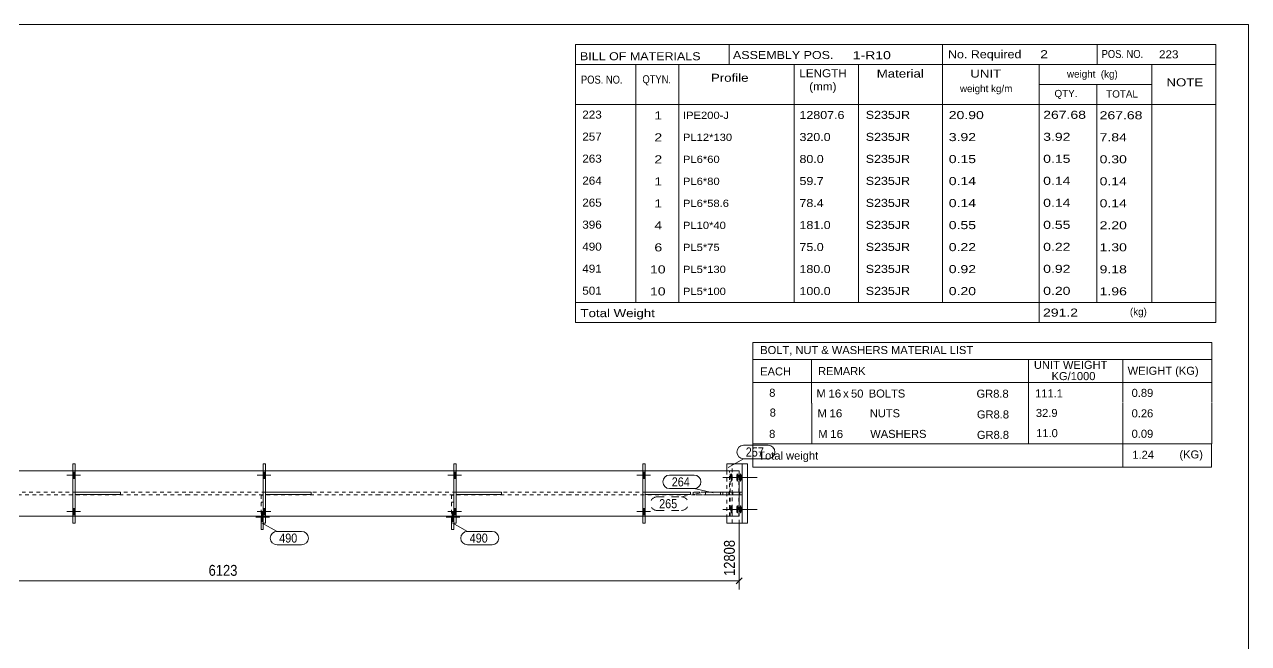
# Model space of a CAD drawing. Header units: millimetres. Extents: x 2 to 825, y 1 to 579.
# Drawn here: x 488.6 to 825, y 408.8 to 579 of the extents above; entities that cross this region are included whole.
import ezdxf

# ---------------------------------------------------------------- set-up
doc = ezdxf.new("R2010")
doc.units = ezdxf.units.MM
for name, pattern in [('XKITLINE00', [0]), ('XKITLINE01', [4, 1, -1, 1, -1]), ('XKITLINE02', [4, 2, -2])]:
    doc.linetypes.add(name, pattern=pattern)
for name, color, linetype, lineweight in [('Bolt', 3, 'Continuous', 0), ('Dimensions', 7, 'Continuous', 0), ('DrawingSheet', 5, 'Continuous', 0), ('OtherObjectType', 7, 'Continuous', 0), ('Part', 2, 'Continuous', 0), ('PartMark', 7, 'Continuous', 0)]:
    doc.layers.add(name, color=color, linetype=linetype, lineweight=lineweight)
doc.styles.add('ARIAL', font='ARIAL.TTF')
doc.styles.add('ARIAL_NARROW', font='ARIALN.TTF')

# ---------------------------------------------------------------- blocks, each defined once
blk = doc.blocks.new('*A66')
at = {"layer": 'Bolt'}
for points in [[(501.87, 455.94), (502.5, 455.94), (502.5, 454.19), (501.87, 454.19)], [(501.87, 455.94), (502.5, 455.94), (502.5, 454.19), (501.87, 454.19)], [(501.87, 445.94), (502.5, 445.94), (502.5, 444.19), (501.87, 444.19)], [(501.87, 445.94), (502.5, 445.94), (502.5, 444.19), (501.87, 444.19)]]:
    blk.add_hatch(color=3, dxfattribs=at).paths.add_polyline_path(points, flags=17)
at = {"layer": 'Bolt', "color": 3, "linetype": 'XKITLINE00', "lineweight": 0}
for p, q in [((503.95, 455.07), (500.2, 455.07)), ((503.95, 455.07), (500.2, 455.07)), ((502.5, 455.94), (501.87, 455.94)), ((502.5, 455.94), (501.87, 455.94)), ((502.5, 454.19), (501.87, 454.19)), ((502.5, 454.19), (501.87, 454.19)), ((503.95, 445.07), (500.2, 445.07)), ((503.95, 445.07), (500.2, 445.07)), ((502.5, 445.94), (501.87, 445.94)), ((502.5, 445.94), (501.87, 445.94)), ((502.5, 444.19), (501.87, 444.19)), ((502.5, 444.19), (501.87, 444.19))]:
    blk.add_line(p, q, dxfattribs=at)
blk = doc.blocks.new('*A67')
at = {"layer": 'Bolt'}
blk.add_hatch(color=3, dxfattribs=at).paths.add_polyline_path([(553.6, 444.79), (554.22, 444.79), (554.22, 442.34), (553.6, 442.34)], flags=17)
at = {"layer": 'Bolt', "color": 3, "linetype": 'XKITLINE00', "lineweight": 0}
for p, q in [((554.22, 444.79), (553.6, 444.79)), ((555.91, 443.57), (552.16, 443.57)), ((554.22, 442.34), (553.6, 442.34))]:
    blk.add_line(p, q, dxfattribs=at)
blk = doc.blocks.new('*A68')
at = {"layer": 'Bolt'}
for points in [[(554.22, 455.94), (554.85, 455.94), (554.85, 454.19), (554.22, 454.19)], [(554.22, 455.94), (554.85, 455.94), (554.85, 454.19), (554.22, 454.19)], [(554.22, 445.94), (554.85, 445.94), (554.85, 444.19), (554.22, 444.19)], [(554.22, 445.94), (554.85, 445.94), (554.85, 444.19), (554.22, 444.19)]]:
    blk.add_hatch(color=3, dxfattribs=at).paths.add_polyline_path(points, flags=17)
at = {"layer": 'Bolt', "color": 3, "linetype": 'XKITLINE00', "lineweight": 0}
for p, q in [((556.3, 455.07), (552.55, 455.07)), ((556.3, 455.07), (552.55, 455.07)), ((554.85, 455.94), (554.22, 455.94)), ((554.85, 455.94), (554.22, 455.94)), ((554.85, 454.19), (554.22, 454.19)), ((554.85, 454.19), (554.22, 454.19)), ((556.3, 445.07), (552.55, 445.07)), ((556.3, 445.07), (552.55, 445.07)), ((554.85, 445.94), (554.22, 445.94)), ((554.85, 445.94), (554.22, 445.94)), ((554.85, 444.19), (554.22, 444.19)), ((554.85, 444.19), (554.22, 444.19))]:
    blk.add_line(p, q, dxfattribs=at)
blk = doc.blocks.new('*A69')
at = {"layer": 'Bolt'}
blk.add_hatch(color=3, dxfattribs=at).paths.add_polyline_path([(605.95, 444.79), (606.57, 444.79), (606.57, 442.34), (605.95, 442.34)], flags=17)
at = {"layer": 'Bolt', "color": 3, "linetype": 'XKITLINE00', "lineweight": 0}
for p, q in [((606.57, 444.79), (605.95, 444.79)), ((608.26, 443.57), (604.51, 443.57)), ((606.57, 442.34), (605.95, 442.34))]:
    blk.add_line(p, q, dxfattribs=at)
blk = doc.blocks.new('*A70')
at = {"layer": 'Bolt'}
for points in [[(606.57, 455.94), (607.2, 455.94), (607.2, 454.19), (606.57, 454.19)], [(606.57, 455.94), (607.2, 455.94), (607.2, 454.19), (606.57, 454.19)], [(606.57, 445.94), (607.2, 445.94), (607.2, 444.19), (606.57, 444.19)], [(606.57, 445.94), (607.2, 445.94), (607.2, 444.19), (606.57, 444.19)]]:
    blk.add_hatch(color=3, dxfattribs=at).paths.add_polyline_path(points, flags=17)
at = {"layer": 'Bolt', "color": 3, "linetype": 'XKITLINE00', "lineweight": 0}
for p, q in [((608.65, 455.07), (604.9, 455.07)), ((608.65, 455.07), (604.9, 455.07)), ((607.2, 455.94), (606.57, 455.94)), ((607.2, 455.94), (606.57, 455.94)), ((607.2, 454.19), (606.57, 454.19)), ((607.2, 454.19), (606.57, 454.19)), ((608.65, 445.07), (604.9, 445.07)), ((608.65, 445.07), (604.9, 445.07)), ((607.2, 445.94), (606.57, 445.94)), ((607.2, 445.94), (606.57, 445.94)), ((607.2, 444.19), (606.57, 444.19)), ((607.2, 444.19), (606.57, 444.19))]:
    blk.add_line(p, q, dxfattribs=at)
blk = doc.blocks.new('*A71')
at = {"layer": 'Bolt'}
for points in [[(658.52, 455.94), (659.15, 455.94), (659.15, 454.19), (658.52, 454.19)], [(658.52, 455.94), (659.15, 455.94), (659.15, 454.19), (658.52, 454.19)], [(658.52, 445.94), (659.15, 445.94), (659.15, 444.19), (658.52, 444.19)], [(658.52, 445.94), (659.15, 445.94), (659.15, 444.19), (658.52, 444.19)]]:
    blk.add_hatch(color=3, dxfattribs=at).paths.add_polyline_path(points, flags=17)
at = {"layer": 'Bolt', "color": 3, "linetype": 'XKITLINE00', "lineweight": 0}
for p, q in [((660.6, 455.07), (656.85, 455.07)), ((660.6, 455.07), (656.85, 455.07)), ((659.15, 455.94), (658.52, 455.94)), ((659.15, 455.94), (658.52, 455.94)), ((659.15, 454.19), (658.52, 454.19)), ((659.15, 454.19), (658.52, 454.19)), ((660.6, 445.07), (656.85, 445.07)), ((660.6, 445.07), (656.85, 445.07)), ((659.15, 445.94), (658.52, 445.94)), ((659.15, 445.94), (658.52, 445.94)), ((659.15, 444.19), (658.52, 444.19)), ((659.15, 444.19), (658.52, 444.19))]:
    blk.add_line(p, q, dxfattribs=at)
blk = doc.blocks.new('*A72')
at = {"layer": 'Bolt'}
for points in [[(683.24, 454.39), (683.24, 454.33), (683.23, 454.28), (683.23, 454.22), (683.23, 454.17), (683.22, 454.11), (683.22, 454.06), (683.21, 454.01), (683.21, 453.96), (683.2, 453.91), (683.19, 453.86), (683.18, 453.82), (683.17, 453.77), (683.17, 453.73), (683.15, 453.68), (683.14, 453.64), (683.13, 453.61), (683.12, 453.57), (683.11, 453.54), (683.1, 453.5), (683.08, 453.48), (683.07, 453.45), (683.06, 453.42), (683.04, 453.4), (683.03, 453.38), (683.01, 453.36), (683, 453.35), (682.98, 453.34), (682.97, 453.33), (682.95, 453.32), (682.93, 453.32), (682.92, 453.32), (682.9, 453.32), (682.89, 453.32), (682.87, 453.33), (682.86, 453.34), (682.84, 453.35), (682.83, 453.36), (682.81, 453.38), (682.8, 453.4), (682.78, 453.42), (682.77, 453.45), (682.76, 453.48), (682.74, 453.5), (682.73, 453.54), (682.72, 453.57), (682.71, 453.61), (682.69, 453.64), (682.68, 453.68), (682.67, 453.73), (682.66, 453.77), (682.65, 453.82), (682.65, 453.86), (682.64, 453.91), (682.63, 453.96), (682.63, 454.01), (682.62, 454.06), (682.61, 454.11), (682.61, 454.17), (682.61, 454.22), (682.6, 454.28), (682.6, 454.33), (682.6, 454.39), (682.6, 454.44), (682.6, 454.5), (682.6, 454.55), (682.6, 454.61), (682.61, 454.66), (682.61, 454.71), (682.61, 454.77), (682.62, 454.82), (682.63, 454.87), (682.63, 454.92), (682.64, 454.97), (682.65, 455.02), (682.65, 455.07), (682.66, 455.11), (682.67, 455.15), (682.68, 455.2), (682.69, 455.24), (682.71, 455.27), (682.72, 455.31), (682.73, 455.34), (682.74, 455.38), (682.76, 455.41), (682.77, 455.43), (682.78, 455.46), (682.8, 455.48), (682.81, 455.5), (682.83, 455.52), (682.84, 455.53), (682.86, 455.54), (682.87, 455.55), (682.89, 455.56), (682.9, 455.56), (682.92, 455.57), (682.93, 455.56), (682.95, 455.56), (682.97, 455.55), (682.98, 455.54), (683, 455.53), (683.01, 455.52), (683.03, 455.5), (683.04, 455.48), (683.06, 455.46), (683.07, 455.43), (683.08, 455.41), (683.1, 455.38), (683.11, 455.34), (683.12, 455.31), (683.13, 455.27), (683.14, 455.24), (683.15, 455.2), (683.17, 455.15), (683.17, 455.11), (683.18, 455.07), (683.19, 455.02), (683.2, 454.97), (683.21, 454.92), (683.21, 454.87), (683.22, 454.82), (683.22, 454.77), (683.23, 454.71), (683.23, 454.66), (683.23, 454.61), (683.24, 454.55), (683.24, 454.5), (683.24, 454.44)], [(684.8, 454.39), (684.8, 454.33), (684.8, 454.28), (684.79, 454.22), (684.79, 454.17), (684.79, 454.11), (684.78, 454.06), (684.78, 454.01), (684.77, 453.96), (684.76, 453.91), (684.76, 453.86), (684.75, 453.82), (684.74, 453.77), (684.73, 453.73), (684.72, 453.68), (684.71, 453.64), (684.7, 453.61), (684.69, 453.57), (684.68, 453.54), (684.66, 453.5), (684.65, 453.48), (684.64, 453.45), (684.62, 453.42), (684.61, 453.4), (684.6, 453.38), (684.58, 453.36), (684.57, 453.35), (684.55, 453.34), (684.54, 453.33), (684.52, 453.32), (684.51, 453.32), (684.49, 453.32), (684.48, 453.32), (684.46, 453.32), (684.45, 453.33), (684.43, 453.34), (684.42, 453.35), (684.4, 453.36), (684.39, 453.38), (684.37, 453.4), (684.36, 453.42), (684.35, 453.45), (684.33, 453.48), (684.32, 453.5), (684.31, 453.54), (684.3, 453.57), (684.29, 453.61), (684.27, 453.64), (684.26, 453.68), (684.25, 453.73), (684.24, 453.77), (684.24, 453.82), (684.23, 453.86), (684.22, 453.91), (684.21, 453.96), (684.21, 454.01), (684.2, 454.06), (684.2, 454.11), (684.19, 454.17), (684.19, 454.22), (684.19, 454.28), (684.19, 454.33), (684.18, 454.39), (684.18, 454.44), (684.18, 454.5), (684.19, 454.55), (684.19, 454.61), (684.19, 454.66), (684.19, 454.71), (684.2, 454.77), (684.2, 454.82), (684.21, 454.87), (684.21, 454.92), (684.22, 454.97), (684.23, 455.02), (684.24, 455.07), (684.24, 455.11), (684.25, 455.15), (684.26, 455.2), (684.27, 455.24), (684.29, 455.27), (684.3, 455.31), (684.31, 455.34), (684.32, 455.38), (684.33, 455.41), (684.35, 455.43), (684.36, 455.46), (684.37, 455.48), (684.39, 455.5), (684.4, 455.52), (684.42, 455.53), (684.43, 455.54), (684.45, 455.55), (684.46, 455.56), (684.48, 455.56), (684.49, 455.57), (684.51, 455.56), (684.52, 455.56), (684.54, 455.55), (684.55, 455.54), (684.57, 455.53), (684.58, 455.52), (684.6, 455.5), (684.61, 455.48), (684.62, 455.46), (684.64, 455.43), (684.65, 455.41), (684.66, 455.38), (684.68, 455.34), (684.69, 455.31), (684.7, 455.27), (684.71, 455.24), (684.72, 455.2), (684.73, 455.15), (684.74, 455.11), (684.75, 455.07), (684.76, 455.02), (684.76, 454.97), (684.77, 454.92), (684.78, 454.87), (684.78, 454.82), (684.79, 454.77), (684.79, 454.71), (684.79, 454.66), (684.8, 454.61), (684.8, 454.55), (684.8, 454.5), (684.8, 454.44)], [(685.71, 454.39), (685.71, 454.33), (685.71, 454.28), (685.71, 454.22), (685.7, 454.17), (685.7, 454.11), (685.7, 454.06), (685.69, 454.01), (685.68, 453.96), (685.68, 453.91), (685.67, 453.86), (685.66, 453.82), (685.65, 453.77), (685.64, 453.73), (685.63, 453.68), (685.62, 453.64), (685.61, 453.61), (685.6, 453.57), (685.59, 453.54), (685.58, 453.5), (685.57, 453.48), (685.55, 453.45), (685.54, 453.42), (685.53, 453.4), (685.51, 453.38), (685.5, 453.36), (685.48, 453.35), (685.47, 453.34), (685.45, 453.33), (685.44, 453.32), (685.43, 453.32), (685.41, 453.32), (685.4, 453.32), (685.38, 453.32), (685.37, 453.33), (685.35, 453.34), (685.34, 453.35), (685.32, 453.36), (685.31, 453.38), (685.29, 453.4), (685.28, 453.42), (685.27, 453.45), (685.25, 453.48), (685.24, 453.5), (685.23, 453.54), (685.22, 453.57), (685.21, 453.61), (685.2, 453.64), (685.19, 453.68), (685.18, 453.73), (685.17, 453.77), (685.16, 453.82), (685.15, 453.86), (685.14, 453.91), (685.14, 453.96), (685.13, 454.01), (685.13, 454.06), (685.12, 454.11), (685.12, 454.17), (685.11, 454.22), (685.11, 454.28), (685.11, 454.33), (685.11, 454.39), (685.11, 454.44), (685.11, 454.5), (685.11, 454.55), (685.11, 454.61), (685.11, 454.66), (685.12, 454.71), (685.12, 454.77), (685.13, 454.82), (685.13, 454.87), (685.14, 454.92), (685.14, 454.97), (685.15, 455.02), (685.16, 455.07), (685.17, 455.11), (685.18, 455.15), (685.19, 455.2), (685.2, 455.24), (685.21, 455.27), (685.22, 455.31), (685.23, 455.34), (685.24, 455.38), (685.25, 455.41), (685.27, 455.43), (685.28, 455.46), (685.29, 455.48), (685.31, 455.5), (685.32, 455.52), (685.34, 455.53), (685.35, 455.54), (685.37, 455.55), (685.38, 455.56), (685.4, 455.56), (685.41, 455.57), (685.43, 455.56), (685.44, 455.56), (685.45, 455.55), (685.47, 455.54), (685.48, 455.53), (685.5, 455.52), (685.51, 455.5), (685.53, 455.48), (685.54, 455.46), (685.55, 455.43), (685.57, 455.41), (685.58, 455.38), (685.59, 455.34), (685.6, 455.31), (685.61, 455.27), (685.62, 455.24), (685.63, 455.2), (685.64, 455.15), (685.65, 455.11), (685.66, 455.07), (685.67, 455.02), (685.68, 454.97), (685.68, 454.92), (685.69, 454.87), (685.7, 454.82), (685.7, 454.77), (685.7, 454.71), (685.71, 454.66), (685.71, 454.61), (685.71, 454.55), (685.71, 454.5), (685.71, 454.44)], [(683.24, 445.64), (683.24, 445.58), (683.23, 445.53), (683.23, 445.47), (683.23, 445.42), (683.22, 445.36), (683.22, 445.31), (683.21, 445.26), (683.21, 445.21), (683.2, 445.16), (683.19, 445.11), (683.18, 445.07), (683.17, 445.02), (683.17, 444.98), (683.15, 444.93), (683.14, 444.89), (683.13, 444.86), (683.12, 444.82), (683.11, 444.79), (683.1, 444.75), (683.08, 444.73), (683.07, 444.7), (683.06, 444.67), (683.04, 444.65), (683.03, 444.63), (683.01, 444.61), (683, 444.6), (682.98, 444.59), (682.97, 444.58), (682.95, 444.57), (682.93, 444.57), (682.92, 444.57), (682.9, 444.57), (682.89, 444.57), (682.87, 444.58), (682.86, 444.59), (682.84, 444.6), (682.83, 444.61), (682.81, 444.63), (682.8, 444.65), (682.78, 444.67), (682.77, 444.7), (682.76, 444.73), (682.74, 444.75), (682.73, 444.79), (682.72, 444.82), (682.71, 444.86), (682.69, 444.89), (682.68, 444.93), (682.67, 444.98), (682.66, 445.02), (682.65, 445.07), (682.65, 445.11), (682.64, 445.16), (682.63, 445.21), (682.63, 445.26), (682.62, 445.31), (682.61, 445.36), (682.61, 445.42), (682.61, 445.47), (682.6, 445.53), (682.6, 445.58), (682.6, 445.64), (682.6, 445.69), (682.6, 445.75), (682.6, 445.8), (682.6, 445.86), (682.61, 445.91), (682.61, 445.96), (682.61, 446.02), (682.62, 446.07), (682.63, 446.12), (682.63, 446.17), (682.64, 446.22), (682.65, 446.27), (682.65, 446.32), (682.66, 446.36), (682.67, 446.4), (682.68, 446.45), (682.69, 446.49), (682.71, 446.52), (682.72, 446.56), (682.73, 446.59), (682.74, 446.63), (682.76, 446.66), (682.77, 446.68), (682.78, 446.71), (682.8, 446.73), (682.81, 446.75), (682.83, 446.77), (682.84, 446.78), (682.86, 446.79), (682.87, 446.8), (682.89, 446.81), (682.9, 446.81), (682.92, 446.82), (682.93, 446.81), (682.95, 446.81), (682.97, 446.8), (682.98, 446.79), (683, 446.78), (683.01, 446.77), (683.03, 446.75), (683.04, 446.73), (683.06, 446.71), (683.07, 446.68), (683.08, 446.66), (683.1, 446.63), (683.11, 446.59), (683.12, 446.56), (683.13, 446.52), (683.14, 446.49), (683.15, 446.45), (683.17, 446.4), (683.17, 446.36), (683.18, 446.32), (683.19, 446.27), (683.2, 446.22), (683.21, 446.17), (683.21, 446.12), (683.22, 446.07), (683.22, 446.02), (683.23, 445.96), (683.23, 445.91), (683.23, 445.86), (683.24, 445.8), (683.24, 445.75), (683.24, 445.69)], [(684.8, 445.64), (684.8, 445.58), (684.8, 445.53), (684.79, 445.47), (684.79, 445.42), (684.79, 445.36), (684.78, 445.31), (684.78, 445.26), (684.77, 445.21), (684.76, 445.16), (684.76, 445.11), (684.75, 445.07), (684.74, 445.02), (684.73, 444.98), (684.72, 444.93), (684.71, 444.89), (684.7, 444.86), (684.69, 444.82), (684.68, 444.79), (684.66, 444.75), (684.65, 444.73), (684.64, 444.7), (684.62, 444.67), (684.61, 444.65), (684.6, 444.63), (684.58, 444.61), (684.57, 444.6), (684.55, 444.59), (684.54, 444.58), (684.52, 444.57), (684.51, 444.57), (684.49, 444.57), (684.48, 444.57), (684.46, 444.57), (684.45, 444.58), (684.43, 444.59), (684.42, 444.6), (684.4, 444.61), (684.39, 444.63), (684.37, 444.65), (684.36, 444.67), (684.35, 444.7), (684.33, 444.73), (684.32, 444.75), (684.31, 444.79), (684.3, 444.82), (684.29, 444.86), (684.27, 444.89), (684.26, 444.93), (684.25, 444.98), (684.24, 445.02), (684.24, 445.07), (684.23, 445.11), (684.22, 445.16), (684.21, 445.21), (684.21, 445.26), (684.2, 445.31), (684.2, 445.36), (684.19, 445.42), (684.19, 445.47), (684.19, 445.53), (684.19, 445.58), (684.18, 445.64), (684.18, 445.69), (684.18, 445.75), (684.19, 445.8), (684.19, 445.86), (684.19, 445.91), (684.19, 445.96), (684.2, 446.02), (684.2, 446.07), (684.21, 446.12), (684.21, 446.17), (684.22, 446.22), (684.23, 446.27), (684.24, 446.32), (684.24, 446.36), (684.25, 446.4), (684.26, 446.45), (684.27, 446.49), (684.29, 446.52), (684.3, 446.56), (684.31, 446.59), (684.32, 446.63), (684.33, 446.66), (684.35, 446.68), (684.36, 446.71), (684.37, 446.73), (684.39, 446.75), (684.4, 446.77), (684.42, 446.78), (684.43, 446.79), (684.45, 446.8), (684.46, 446.81), (684.48, 446.81), (684.49, 446.82), (684.51, 446.81), (684.52, 446.81), (684.54, 446.8), (684.55, 446.79), (684.57, 446.78), (684.58, 446.77), (684.6, 446.75), (684.61, 446.73), (684.62, 446.71), (684.64, 446.68), (684.65, 446.66), (684.66, 446.63), (684.68, 446.59), (684.69, 446.56), (684.7, 446.52), (684.71, 446.49), (684.72, 446.45), (684.73, 446.4), (684.74, 446.36), (684.75, 446.32), (684.76, 446.27), (684.76, 446.22), (684.77, 446.17), (684.78, 446.12), (684.78, 446.07), (684.79, 446.02), (684.79, 445.96), (684.79, 445.91), (684.8, 445.86), (684.8, 445.8), (684.8, 445.75), (684.8, 445.69)], [(685.71, 445.64), (685.71, 445.58), (685.71, 445.53), (685.71, 445.47), (685.7, 445.42), (685.7, 445.36), (685.7, 445.31), (685.69, 445.26), (685.68, 445.21), (685.68, 445.16), (685.67, 445.11), (685.66, 445.07), (685.65, 445.02), (685.64, 444.98), (685.63, 444.93), (685.62, 444.89), (685.61, 444.86), (685.6, 444.82), (685.59, 444.79), (685.58, 444.75), (685.57, 444.73), (685.55, 444.7), (685.54, 444.67), (685.53, 444.65), (685.51, 444.63), (685.5, 444.61), (685.48, 444.6), (685.47, 444.59), (685.45, 444.58), (685.44, 444.57), (685.43, 444.57), (685.41, 444.57), (685.4, 444.57), (685.38, 444.57), (685.37, 444.58), (685.35, 444.59), (685.34, 444.6), (685.32, 444.61), (685.31, 444.63), (685.29, 444.65), (685.28, 444.67), (685.27, 444.7), (685.25, 444.73), (685.24, 444.75), (685.23, 444.79), (685.22, 444.82), (685.21, 444.86), (685.2, 444.89), (685.19, 444.93), (685.18, 444.98), (685.17, 445.02), (685.16, 445.07), (685.15, 445.11), (685.14, 445.16), (685.14, 445.21), (685.13, 445.26), (685.13, 445.31), (685.12, 445.36), (685.12, 445.42), (685.11, 445.47), (685.11, 445.53), (685.11, 445.58), (685.11, 445.64), (685.11, 445.69), (685.11, 445.75), (685.11, 445.8), (685.11, 445.86), (685.11, 445.91), (685.12, 445.96), (685.12, 446.02), (685.13, 446.07), (685.13, 446.12), (685.14, 446.17), (685.14, 446.22), (685.15, 446.27), (685.16, 446.32), (685.17, 446.36), (685.18, 446.4), (685.19, 446.45), (685.2, 446.49), (685.21, 446.52), (685.22, 446.56), (685.23, 446.59), (685.24, 446.63), (685.25, 446.66), (685.27, 446.68), (685.28, 446.71), (685.29, 446.73), (685.31, 446.75), (685.32, 446.77), (685.34, 446.78), (685.35, 446.79), (685.37, 446.8), (685.38, 446.81), (685.4, 446.81), (685.41, 446.82), (685.43, 446.81), (685.44, 446.81), (685.45, 446.8), (685.47, 446.79), (685.48, 446.78), (685.5, 446.77), (685.51, 446.75), (685.53, 446.73), (685.54, 446.71), (685.55, 446.68), (685.57, 446.66), (685.58, 446.63), (685.59, 446.59), (685.6, 446.56), (685.61, 446.52), (685.62, 446.49), (685.63, 446.45), (685.64, 446.4), (685.65, 446.36), (685.66, 446.32), (685.67, 446.27), (685.68, 446.22), (685.68, 446.17), (685.69, 446.12), (685.7, 446.07), (685.7, 446.02), (685.7, 445.96), (685.71, 445.91), (685.71, 445.86), (685.71, 445.8), (685.71, 445.75), (685.71, 445.69)]]:
    blk.add_hatch(color=3, dxfattribs=at).paths.add_polyline_path(points, flags=17)
at = {"layer": 'Bolt', "color": 3, "linetype": 'XKITLINE02', "lineweight": 0}
for p, q in [((686.54, 454.44), (680.32, 454.44)), ((686.54, 445.69), (680.32, 445.69))]:
    blk.add_line(p, q, dxfattribs=at)
at = {"layer": 'Bolt', "color": 3, "linetype": 'XKITLINE00', "lineweight": 0}
for p, q in [((687.46, 454.44), (681.24, 454.44)), ((689.03, 454.44), (682.81, 454.44)), ((689.95, 454.44), (683.73, 454.44)), ((687.46, 445.69), (681.24, 445.69)), ((689.03, 445.69), (682.81, 445.69)), ((689.95, 445.69), (683.73, 445.69))]:
    blk.add_line(p, q, dxfattribs=at)
blk = doc.blocks.new('*A74')
at = {"layer": 'Part', "color": 2, "linetype": 'XKITLINE00', "lineweight": 0}
for p, q in [((501.87, 456.32), (481.9, 456.32)), ((533.75, 456.32), (502.5, 456.32)), ((554.22, 456.32), (533.85, 456.32)), ((586.1, 456.32), (554.85, 456.32)), ((606.57, 456.32), (586.2, 456.32)), ((638.45, 456.32), (607.2, 456.32)), ((658.52, 456.32), (638.55, 456.32)), ((685.02, 456.32), (659.15, 456.32)), ((685.02, 456.32), (685.02, 450.44)), ((685.02, 443.82), (685.02, 449.69)), ((501.87, 443.82), (481.9, 443.82)), ((533.75, 443.82), (502.5, 443.82)), ((554.22, 443.82), (533.85, 443.82)), ((586.1, 443.82), (554.85, 443.82)), ((606.57, 443.82), (586.2, 443.82)), ((638.45, 443.82), (607.2, 443.82)), ((658.52, 443.82), (638.55, 443.82)), ((685.02, 443.82), (659.15, 443.82))]:
    blk.add_line(p, q, dxfattribs=at)
at = {"layer": 'Part', "color": 7, "linetype": 'XKITLINE01', "lineweight": 0}
for p, q in [((502.5, 456.32), (501.87, 456.32)), ((554.85, 456.32), (554.22, 456.32)), ((607.2, 456.32), (606.57, 456.32)), ((659.15, 456.32), (658.52, 456.32)), ((682.38, 443.82), (682.38, 456.32)), ((682.49, 450.42), (682.49, 456.32)), ((684.9, 450.42), (684.9, 456.32)), ((481.9, 450.42), (533.75, 450.42)), ((533.75, 449.72), (481.9, 449.72)), ((533.85, 450.42), (586.1, 450.42)), ((586.1, 449.72), (533.85, 449.72)), ((586.2, 450.42), (638.45, 450.42)), ((638.45, 449.72), (586.2, 449.72)), ((638.55, 450.42), (684.9, 450.42)), ((684.9, 449.72), (638.55, 449.72)), ((682.49, 443.82), (682.49, 449.72)), ((684.9, 443.82), (684.9, 449.72)), ((685.02, 450.44), (685.02, 449.69)), ((502.5, 443.82), (501.87, 443.82)), ((554.85, 443.82), (554.22, 443.82)), ((607.2, 443.82), (606.57, 443.82)), ((659.15, 443.82), (658.52, 443.82))]:
    blk.add_line(p, q, dxfattribs=at)
blk = doc.blocks.new('*A75')
at = {"layer": 'Part', "color": 2, "linetype": 'XKITLINE00', "lineweight": 0}
for p, q in [((659.15, 450.38), (671.65, 450.38)), ((671.65, 449.75), (659.15, 449.75)), ((671.65, 449.75), (671.65, 450.38))]:
    blk.add_line(p, q, dxfattribs=at)
at = {"layer": 'Part', "color": 7, "linetype": 'XKITLINE01', "lineweight": 0}
blk.add_line((659.15, 449.75), (659.15, 450.38), dxfattribs=at)
blk.add_line((659.15, 449.75), (659.15, 450.38), dxfattribs=at)
blk = doc.blocks.new('*A92')
at = {"layer": 'Part', "color": 2, "linetype": 'XKITLINE00', "lineweight": 0}
for p, q in [((502.5, 450.38), (515, 450.38)), ((515, 449.75), (502.5, 449.75)), ((515, 449.75), (515, 450.38))]:
    blk.add_line(p, q, dxfattribs=at)
at = {"layer": 'Part', "color": 7, "linetype": 'XKITLINE01', "lineweight": 0}
blk.add_line((502.5, 449.75), (502.5, 450.38), dxfattribs=at)
blk.add_line((502.5, 449.75), (502.5, 450.38), dxfattribs=at)
blk = doc.blocks.new('*A93')
at = {"layer": 'Part', "color": 2, "linetype": 'XKITLINE00', "lineweight": 0}
for p, q in [((501.87, 441.94), (501.87, 458.19)), ((501.87, 458.19), (502.5, 458.19)), ((502.5, 458.19), (502.5, 441.94)), ((502.5, 441.94), (501.87, 441.94))]:
    blk.add_line(p, q, dxfattribs=at)
blk = doc.blocks.new('*A94')
at = {"layer": 'Part', "color": 7, "linetype": 'XKITLINE01', "lineweight": 0}
for p, q in [((554.22, 449.57), (553.6, 449.57)), ((553.6, 449.57), (553.6, 443.82)), ((553.6, 447.69), (554.22, 447.69)), ((554.22, 441.94), (554.22, 449.57))]:
    blk.add_line(p, q, dxfattribs=at)
at = {"layer": 'Part', "color": 2, "linetype": 'XKITLINE00', "lineweight": 0}
for p, q in [((553.6, 440.19), (553.6, 443.82)), ((554.22, 440.19), (554.22, 441.94)), ((554.22, 440.19), (553.6, 440.19))]:
    blk.add_line(p, q, dxfattribs=at)
blk = doc.blocks.new('*A95')
at = {"layer": 'Part', "color": 2, "linetype": 'XKITLINE00', "lineweight": 0}
for p, q in [((554.85, 450.38), (567.35, 450.38)), ((567.35, 449.75), (554.85, 449.75)), ((567.35, 449.75), (567.35, 450.38))]:
    blk.add_line(p, q, dxfattribs=at)
at = {"layer": 'Part', "color": 7, "linetype": 'XKITLINE01', "lineweight": 0}
blk.add_line((554.85, 449.75), (554.85, 450.38), dxfattribs=at)
blk.add_line((554.85, 449.75), (554.85, 450.38), dxfattribs=at)
blk = doc.blocks.new('*A96')
at = {"layer": 'Part', "color": 2, "linetype": 'XKITLINE00', "lineweight": 0}
for p, q in [((554.22, 441.94), (554.22, 458.19)), ((554.22, 458.19), (554.85, 458.19)), ((554.85, 458.19), (554.85, 441.94)), ((554.85, 441.94), (554.22, 441.94))]:
    blk.add_line(p, q, dxfattribs=at)
blk = doc.blocks.new('*A97')
at = {"layer": 'Part', "color": 7, "linetype": 'XKITLINE01', "lineweight": 0}
for p, q in [((606.57, 449.57), (605.95, 449.57)), ((605.95, 449.57), (605.95, 443.82)), ((605.95, 447.69), (606.57, 447.69)), ((606.57, 441.94), (606.57, 449.57))]:
    blk.add_line(p, q, dxfattribs=at)
at = {"layer": 'Part', "color": 2, "linetype": 'XKITLINE00', "lineweight": 0}
for p, q in [((605.95, 440.19), (605.95, 443.82)), ((606.57, 440.19), (606.57, 441.94)), ((606.57, 440.19), (605.95, 440.19))]:
    blk.add_line(p, q, dxfattribs=at)
blk = doc.blocks.new('*A98')
at = {"layer": 'Part', "color": 2, "linetype": 'XKITLINE00', "lineweight": 0}
for p, q in [((607.2, 450.38), (619.7, 450.38)), ((619.7, 449.75), (607.2, 449.75)), ((619.7, 449.75), (619.7, 450.38))]:
    blk.add_line(p, q, dxfattribs=at)
at = {"layer": 'Part', "color": 7, "linetype": 'XKITLINE01', "lineweight": 0}
blk.add_line((607.2, 449.75), (607.2, 450.38), dxfattribs=at)
blk.add_line((607.2, 449.75), (607.2, 450.38), dxfattribs=at)
blk = doc.blocks.new('*A99')
at = {"layer": 'Part', "color": 2, "linetype": 'XKITLINE00', "lineweight": 0}
for p, q in [((606.57, 441.94), (606.57, 458.19)), ((606.57, 458.19), (607.2, 458.19)), ((607.2, 458.19), (607.2, 441.94)), ((607.2, 441.94), (606.57, 441.94))]:
    blk.add_line(p, q, dxfattribs=at)
blk = doc.blocks.new('*A100')
at = {"layer": 'Part', "color": 2, "linetype": 'XKITLINE00', "lineweight": 0}
for p, q in [((658.52, 458.19), (659.15, 458.19)), ((658.52, 458.19), (658.52, 441.94)), ((659.15, 458.19), (659.15, 441.94)), ((658.52, 441.94), (659.15, 441.94))]:
    blk.add_line(p, q, dxfattribs=at)
blk = doc.blocks.new('*A102')
at = {"layer": 'Part', "color": 7, "linetype": 'XKITLINE01', "lineweight": 0}
for p, q in [((682.18, 450.44), (672.38, 450.44)), ((672.38, 450.44), (672.38, 449.69)), ((672.38, 449.69), (672.38, 450.44)), ((682.18, 449.69), (672.38, 449.69)), ((679.88, 449.69), (679.88, 450.44)), ((680.51, 449.69), (680.51, 450.44)), ((681.61, 449.69), (681.61, 450.44)), ((682.18, 450.44), (682.18, 449.69))]:
    blk.add_line(p, q, dxfattribs=at)
blk = doc.blocks.new('*A103')
at = {"layer": 'Part', "color": 2, "linetype": 'XKITLINE00', "lineweight": 0}
for p, q in [((675.8, 450.44), (685.8, 450.44)), ((675.8, 449.69), (675.8, 450.44)), ((685.8, 449.69), (675.8, 449.69)), ((683.3, 450.44), (683.3, 449.69)), ((685.8, 450.44), (685.8, 449.69))]:
    blk.add_line(p, q, dxfattribs=at)
at = {"layer": 'Part', "color": 7, "linetype": 'XKITLINE01', "lineweight": 0}
for p, q in [((675.8, 450.44), (675.8, 449.69)), ((683.14, 449.69), (683.14, 450.44)), ((685.21, 449.69), (685.21, 450.44))]:
    blk.add_line(p, q, dxfattribs=at)
blk = doc.blocks.new('*A104')
at = {"layer": 'Part', "color": 2, "linetype": 'XKITLINE00', "lineweight": 0}
for p, q in [((681.61, 458.19), (681.61, 456.32)), ((685.8, 458.19), (681.61, 458.19)), ((687.3, 458.19), (685.8, 458.19)), ((685.8, 441.94), (685.8, 458.19)), ((687.3, 458.19), (687.3, 441.94)), ((681.61, 441.94), (681.61, 443.82)), ((687.3, 441.94), (681.61, 441.94))]:
    blk.add_line(p, q, dxfattribs=at)
at = {"layer": 'Part', "color": 7, "linetype": 'XKITLINE01', "lineweight": 0}
for p, q in [((683.1, 441.94), (683.1, 458.19)), ((681.61, 456.32), (681.61, 443.82))]:
    blk.add_line(p, q, dxfattribs=at)
blk = doc.blocks.new('*A140')
at = {"layer": 'DrawingSheet', "color": 5, "linetype": 'XKITLINE00', "lineweight": 0}
for p, q in [((825, 579), (5, 579)), ((825, 5), (825, 579))]:
    blk.add_line(p, q, dxfattribs=at)
blk = doc.blocks.new('*A141')
at = {"layer": 'OtherObjectType', "color": 7, "linetype": 'XKITLINE00', "lineweight": 0}
for p, q in [((688.76, 491.55), (688.75, 480.55)), ((688.76, 491.55), (814.88, 491.55)), ((814.88, 491.55), (814.88, 480.55)), ((688.75, 486.9), (814.88, 486.9)), ((704.87, 486.91), (704.87, 480.55)), ((764.57, 486.91), (764.57, 480.55)), ((790.47, 486.89), (790.47, 480.55)), ((688.76, 480.52), (688.76, 475.02)), ((688.77, 480.55), (814.88, 480.55)), ((704.92, 480.55), (704.92, 474.93)), ((764.57, 480.55), (764.57, 474.93)), ((790.5, 480.55), (790.5, 475.05)), ((814.88, 480.55), (814.88, 475.05)), ((688.79, 474.93), (688.79, 469.32)), ((704.95, 474.93), (704.95, 469.31)), ((764.57, 474.93), (764.57, 469.31)), ((790.5, 474.93), (790.5, 469.43)), ((814.88, 474.93), (814.88, 469.43)), ((688.79, 469.3), (688.79, 463.73)), ((704.95, 469.31), (704.95, 463.69)), ((764.57, 469.31), (764.57, 463.69)), ((790.5, 469.31), (790.5, 463.7)), ((814.88, 469.31), (814.88, 463.7)), ((814.88, 463.7), (688.75, 463.73)), ((688.78, 463.69), (688.78, 457.29)), ((688.85, 463.69), (814.87, 463.69)), ((790.5, 463.66), (790.5, 457.24)), ((814.87, 463.66), (814.87, 457.25)), ((688.77, 457.25), (814.87, 457.25))]:
    blk.add_line(p, q, dxfattribs=at)
at = {"layer": 'OtherObjectType', "color": 7, "style": 'ARIAL_NARROW'}
for s, width, p in [('BOLT, NUT & WASHERS MATERIAL LIST', 1.211571, (690.79, 488.39)), ('EACH', 1.211571, (690.78, 482.52)), ('REMARK', 1.211571, (706.7, 482.61)), ('UNIT WEIGHT', 1.211571, (766.03, 484.32)), ('WEIGHT (KG)', 1.211571, (791.78, 482.7)), (' KG/1000', 1.211571, (770.02, 481.23)), ('8', 1.211571, (693.26, 476.65)), ('M', 1.211571, (706.26, 476.45)), ('16', 1.275, (709.5, 476.43)), ('x', 1.211571, (713.58, 476.43)), ('50', 1.211571, (715.76, 476.42)), ('BOLTS', 1.211571, (720.63, 476.44)), ('GR8.8', 1.211571, (750.25, 476.39)), ('111.1', 1.211571, (766.34, 476.48)), ('0.89', 1.211571, (792.87, 476.61)), ('8', 1.211571, (693.4, 471.21)), ('M', 1.211571, (706.54, 471.01)), ('16', 1.275, (709.78, 470.99)), ('NUTS', 1.211571, (720.91, 471.01)), ('GR8.8', 1.211571, (750.35, 470.69)), ('32.9', 1.211571, (766.56, 471.1)), ('0.26', 1.211571, (792.87, 470.99)), ('11.0', 1.211571, (766.64, 465.54)), ('8', 1.211571, (693.24, 465.34)), ('M', 1.211571, (706.76, 465.34)), ('16', 1.275, (710, 465.32)), ('WASHERS', 1.211571, (721.04, 465.33)), ('GR8.8', 1.211571, (750.35, 465.07)), ('0.09', 1.211571, (792.87, 465.38)), ('Total weight', 1.211571, (690.26, 459.37)), ('1.24', 1.211571, (793.07, 459.6)), ('(KG)', 1.211571, (806.02, 459.7))]:
    blk.add_text(s, height=2.2, dxfattribs=dict(at, width=width)).set_placement(p)
blk = doc.blocks.new('*A146')
at = {"layer": 'OtherObjectType', "color": 7, "linetype": 'XKITLINE00', "lineweight": 0}
for p, q in [((639.98, 573.5), (815.98, 573.5)), ((639.98, 573.5), (639.98, 562.5)), ((682.26, 573.42), (682.26, 567.87)), ((740.85, 568), (740.85, 573.5)), ((783.43, 567.96), (783.43, 573.42)), ((815.98, 568), (815.98, 573.5)), ((639.98, 568), (815.98, 568)), ((656.64, 568), (656.64, 557)), ((668.4, 567.98), (668.4, 557.03)), ((700.12, 567.99), (700.13, 557)), ((717.78, 567.98), (717.78, 557)), ((740.85, 567.98), (740.85, 557)), ((767.43, 568), (767.43, 557)), ((798.42, 568), (798.42, 557)), ((815.98, 568), (815.98, 562.5)), ((639.98, 562.5), (639.98, 557)), ((767.45, 562.52), (798.45, 562.52)), ((783.28, 562.52), (783.28, 557)), ((815.98, 562.5), (815.98, 557)), ((639.98, 557), (815.98, 557)), ((639.98, 557), (639.98, 550.95)), ((656.63, 557), (656.63, 550.95)), ((668.44, 556.99), (668.44, 550.95)), ((700.12, 557), (700.11, 550.95)), ((717.79, 557), (717.79, 550.95)), ((740.87, 557), (740.87, 550.95)), ((767.44, 557), (767.44, 550.95)), ((783.33, 556.95), (783.33, 550.95)), ((798.43, 557), (798.43, 550.95)), ((815.98, 557), (815.98, 550.95)), ((639.98, 550.95), (639.98, 544.9)), ((656.63, 550.95), (656.63, 544.9)), ((668.44, 550.94), (668.44, 544.9)), ((700.12, 550.95), (700.11, 544.9)), ((717.79, 550.95), (717.79, 544.9)), ((740.87, 550.95), (740.87, 544.9)), ((767.44, 550.95), (767.44, 544.9)), ((783.33, 550.9), (783.33, 544.9)), ((798.43, 550.95), (798.43, 544.9)), ((815.98, 550.95), (815.98, 544.9)), ((639.98, 544.9), (639.98, 538.85)), ((656.63, 544.9), (656.63, 538.85)), ((668.44, 544.89), (668.44, 538.85)), ((700.12, 544.9), (700.11, 538.85)), ((717.79, 544.9), (717.79, 538.85)), ((740.87, 544.9), (740.87, 538.85)), ((767.44, 544.9), (767.44, 538.85)), ((783.33, 544.85), (783.33, 538.85)), ((798.43, 544.9), (798.43, 538.85)), ((815.98, 544.9), (815.98, 538.85)), ((639.98, 538.85), (639.98, 532.8)), ((656.63, 538.85), (656.63, 532.8)), ((668.44, 538.84), (668.44, 532.8)), ((700.12, 538.85), (700.11, 532.8)), ((717.79, 538.85), (717.79, 532.8)), ((740.87, 538.85), (740.87, 532.8)), ((767.44, 538.85), (767.44, 532.8)), ((783.33, 538.8), (783.33, 532.8)), ((798.43, 538.85), (798.43, 532.8)), ((815.98, 538.85), (815.98, 532.8)), ((639.98, 532.8), (639.98, 526.75)), ((656.63, 532.8), (656.63, 526.75)), ((668.44, 532.79), (668.44, 526.75)), ((700.12, 532.8), (700.11, 526.75)), ((717.79, 532.8), (717.79, 526.75)), ((740.87, 532.8), (740.87, 526.75)), ((767.44, 532.8), (767.44, 526.75)), ((783.33, 532.75), (783.33, 526.75)), ((798.43, 532.8), (798.43, 526.75)), ((815.98, 532.8), (815.98, 526.75)), ((639.98, 526.75), (639.98, 520.7)), ((656.63, 526.75), (656.63, 520.7)), ((668.44, 526.74), (668.44, 520.7)), ((700.12, 526.75), (700.11, 520.7)), ((717.79, 526.75), (717.79, 520.7)), ((740.87, 526.75), (740.87, 520.7)), ((767.44, 526.75), (767.44, 520.7)), ((783.33, 526.7), (783.33, 520.7)), ((798.43, 526.75), (798.43, 520.7)), ((815.98, 526.75), (815.98, 520.7)), ((639.98, 520.7), (639.98, 514.65)), ((656.63, 520.7), (656.63, 514.65)), ((668.44, 520.69), (668.44, 514.65)), ((700.12, 520.7), (700.11, 514.65)), ((717.79, 520.7), (717.79, 514.65)), ((740.87, 520.7), (740.87, 514.65)), ((767.44, 520.7), (767.44, 514.65)), ((783.33, 520.65), (783.33, 514.65)), ((798.43, 520.7), (798.43, 514.65)), ((815.98, 520.7), (815.98, 514.65)), ((639.98, 514.65), (639.98, 508.6)), ((656.63, 514.65), (656.63, 508.6)), ((668.44, 514.64), (668.44, 508.6)), ((700.12, 514.65), (700.11, 508.6)), ((717.79, 514.65), (717.79, 508.6)), ((740.87, 514.65), (740.87, 508.6)), ((767.44, 514.65), (767.44, 508.6)), ((783.33, 514.6), (783.33, 508.6)), ((798.43, 514.65), (798.43, 508.6)), ((815.98, 514.65), (815.98, 508.6)), ((639.98, 508.6), (639.98, 502.55)), ((656.63, 508.6), (656.63, 502.55)), ((668.44, 508.59), (668.44, 502.55)), ((700.12, 508.6), (700.11, 502.55)), ((717.79, 508.6), (717.79, 502.55)), ((740.87, 508.6), (740.87, 502.55)), ((767.44, 508.6), (767.44, 502.55)), ((783.33, 508.55), (783.33, 502.55)), ((798.43, 508.6), (798.43, 502.55)), ((815.98, 508.6), (815.98, 502.55)), ((639.98, 502.55), (815.98, 502.55)), ((639.98, 502.55), (639.98, 497.05)), ((767.44, 502.55), (767.44, 497.05)), ((815.98, 502.55), (815.98, 497.05)), ((639.98, 497.05), (815.98, 497.05))]:
    blk.add_line(p, q, dxfattribs=at)
at = {"layer": 'OtherObjectType', "color": 7, "style": 'ARIAL_NARROW'}
for s, height, width, p in [('No. Required', 2.2, 1.36, (742.39, 569.72)), ('2', 2.2, 1.525501, (767.75, 569.72)), ('POS. NO.', 2.2, 1.02, (784.63, 569.79)), ('223', 2.2, 1.270501, (800.4, 569.69)), ('BILL OF MATERIALS', 2.2, 1.36, (641.25, 569.16)), ('ASSEMBLY POS.', 2.2, 1.36, (683.3, 569.5)), ('1-R10', 2.2, 1.525501, (716.23, 569.46)), ('Profile', 2.2, 1.445, (677.26, 563.25)), ('LENGTH', 2.2, 1.275, (701.54, 564.49)), ('Material', 2.2, 1.445, (722.81, 564.41)), ('UNIT', 2.2, 1.445, (748.52, 564.4)), ('weight  (kg)', 1.98, 1.19, (775.11, 564.39)), ('POS. NO.', 2.2, 1.02, (641.53, 562.74)), ('QTYN.', 2.2, 1.02, (658.42, 562.84)), ('(mm)', 2.2, 1.275, (704.26, 560.86)), ('weight kg/m', 1.98, 1.19, (745.69, 560.4)), ('NOTE', 2.2, 1.445, (802.44, 561.99)), ('QTY.', 1.98, 1.19, (771.68, 559.03)), ('TOTAL', 1.98, 1.19, (785.9, 558.91)), ('223', 2.2, 1.270501, (641.89, 553.12)), ('1', 2.2, 1.525501, (661.71, 552.91)), ('12807.6', 2.2, 1.355501, (701.59, 553.01)), ('S235JR', 2.2, 1.355501, (719.81, 553.05)), ('20.90', 2.2, 1.525501, (742.62, 552.99)), ('267.68', 2.2, 1.525501, (768.57, 553.07)), ('267.68', 2.2, 1.525501, (784.08, 552.94)), ('IPE200-J', 1.98, 1.355501, (669.56, 553.04)), ('257', 2.2, 1.270501, (641.89, 547.07)), ('2', 2.2, 1.525501, (661.71, 546.86)), ('PL12*130', 1.98, 1.355501, (669.56, 546.99)), ('320.0', 2.2, 1.355501, (701.59, 546.96)), ('S235JR', 2.2, 1.355501, (719.81, 547)), ('3.92', 2.2, 1.525501, (742.62, 546.94)), ('3.92', 2.2, 1.525501, (768.57, 547.02)), ('7.84', 2.2, 1.525501, (784.08, 546.89)), ('263', 2.2, 1.270501, (641.89, 541.02)), ('2', 2.2, 1.525501, (661.71, 540.81)), ('PL6*60', 1.98, 1.355501, (669.56, 540.94)), ('80.0', 2.2, 1.355501, (701.59, 540.91)), ('S235JR', 2.2, 1.355501, (719.81, 540.95)), ('0.15', 2.2, 1.525501, (742.62, 540.89)), ('0.15', 2.2, 1.525501, (768.57, 540.97)), ('0.30', 2.2, 1.525501, (784.08, 540.84)), ('264', 2.2, 1.270501, (641.89, 534.97)), ('1', 2.2, 1.525501, (661.71, 534.76)), ('PL6*80', 1.98, 1.355501, (669.56, 534.89)), ('59.7', 2.2, 1.355501, (701.59, 534.86)), ('S235JR', 2.2, 1.355501, (719.81, 534.9)), ('0.14', 2.2, 1.525501, (742.62, 534.84)), ('0.14', 2.2, 1.525501, (768.57, 534.92)), ('0.14', 2.2, 1.525501, (784.08, 534.79)), ('265', 2.2, 1.270501, (641.89, 528.92)), ('1', 2.2, 1.525501, (661.71, 528.71)), ('PL6*58.6', 1.98, 1.355501, (669.56, 528.84)), ('78.4', 2.2, 1.355501, (701.59, 528.81)), ('S235JR', 2.2, 1.355501, (719.81, 528.85)), ('0.14', 2.2, 1.525501, (742.62, 528.79)), ('0.14', 2.2, 1.525501, (768.57, 528.87)), ('0.14', 2.2, 1.525501, (784.08, 528.74)), ('396', 2.2, 1.270501, (641.89, 522.87)), ('4', 2.2, 1.525501, (661.71, 522.66)), ('181.0', 2.2, 1.355501, (701.59, 522.76)), ('S235JR', 2.2, 1.355501, (719.81, 522.8)), ('0.55', 2.2, 1.525501, (742.62, 522.74)), ('0.55', 2.2, 1.525501, (768.57, 522.82)), ('2.20', 2.2, 1.525501, (784.08, 522.69)), ('PL10*40', 1.98, 1.355501, (669.56, 522.79)), ('490', 2.2, 1.270501, (641.89, 516.82)), ('6', 2.2, 1.525501, (661.71, 516.61)), ('PL5*75', 1.98, 1.355501, (669.56, 516.74)), ('75.0', 2.2, 1.355501, (701.59, 516.71)), ('S235JR', 2.2, 1.355501, (719.81, 516.75)), ('0.22', 2.2, 1.525501, (742.62, 516.69)), ('0.22', 2.2, 1.525501, (768.57, 516.77)), ('1.30', 2.2, 1.525501, (784.08, 516.64)), ('491', 2.2, 1.270501, (641.89, 510.77)), ('10', 2.2, 1.525501, (660.51, 510.56)), ('PL5*130', 1.98, 1.355501, (669.56, 510.69)), ('180.0', 2.2, 1.355501, (701.59, 510.66)), ('S235JR', 2.2, 1.355501, (719.81, 510.7)), ('0.92', 2.2, 1.525501, (742.62, 510.64)), ('0.92', 2.2, 1.525501, (768.57, 510.72)), ('9.18', 2.2, 1.525501, (784.08, 510.59)), ('501', 2.2, 1.270501, (641.89, 504.72)), ('10', 2.2, 1.525501, (660.51, 504.51)), ('PL5*100', 1.98, 1.355501, (669.56, 504.64)), ('100.0', 2.2, 1.355501, (701.59, 504.61)), ('S235JR', 2.2, 1.355501, (719.81, 504.65)), ('0.20', 2.2, 1.525501, (742.62, 504.59)), ('0.20', 2.2, 1.525501, (768.57, 504.67)), ('1.96', 2.2, 1.525501, (784.08, 504.54)), ('Total Weight', 2.2, 1.445, (641.4, 498.54)), ('291.2', 2.2, 1.525501, (768.52, 498.69)), ('(kg)', 1.98, 1.19, (792.4, 499.06))]:
    blk.add_text(s, height=height, dxfattribs=dict(at, width=width)).set_placement(p)
blk = doc.blocks.new('*A242')
at = {"layer": 'Dimensions', "color": 7, "linetype": 'XKITLINE00', "lineweight": 0}
for p, q in [((402.25, 449.42), (402.25, 423.67)), ((685.02, 442.82), (685.02, 423.67)), ((403.1, 426.91), (401.4, 425.22)), ((402.25, 426.07), (685.02, 426.07)), ((685.87, 426.91), (684.17, 425.22))]:
    blk.add_line(p, q, dxfattribs=at)
at = {"layer": 'Dimensions', "color": 3}
for p in [(402.25, 426.07), (685.02, 426.07)]:
    blk.add_point(p, dxfattribs=at)
at = {"layer": 'Dimensions', "color": 3, "style": 'ARIAL', "width": 0.85}
blk.add_text('12808', height=3, rotation=90.0002, dxfattribs=at).set_placement((683.82, 427.37))
blk.add_text('6123', height=3, dxfattribs=at).set_placement((539.18, 427.42))
blk = doc.blocks.new('*A244')
at = {"layer": 'PartMark', "color": 7, "linetype": 'XKITLINE00', "lineweight": 0}
for p, q in [((686.22, 463.31), (692.99, 463.31)), ((681.98, 457.22), (686.22, 459.61)), ((686.22, 459.61), (692.99, 459.61))]:
    blk.add_line(p, q, dxfattribs=at)
for centre, start, end in [((686.22, 461.46), 90, 270), ((692.99, 461.46), 270, 90)]:
    blk.add_arc(centre, 1.85, start, end, dxfattribs=at)
at = {"layer": 'PartMark', "color": 3, "style": 'ARIAL', "width": 0.85}
blk.add_text('257', height=2.5, dxfattribs=at).set_placement((686.82, 460.21))
blk = doc.blocks.new('*A245')
at = {"layer": 'PartMark', "color": 7, "linetype": 'XKITLINE00', "lineweight": 0}
for p, q in [((665.88, 455.1), (672.64, 455.1)), ((665.88, 451.4), (672.64, 451.4)), ((677.84, 450.25), (672.64, 451.4))]:
    blk.add_line(p, q, dxfattribs=at)
for centre, start, end in [((665.88, 453.25), 90, 270), ((672.64, 453.25), 270, 90)]:
    blk.add_arc(centre, 1.85, start, end, dxfattribs=at)
at = {"layer": 'PartMark', "color": 3, "style": 'ARIAL', "width": 0.85}
blk.add_text('264', height=2.5, dxfattribs=at).set_placement((666.48, 452))
blk = doc.blocks.new('*A246')
at = {"layer": 'PartMark', "color": 7, "linetype": 'XKITLINE02', "lineweight": 0}
for p, q in [((662.42, 449.1), (669.18, 449.1)), ((674.38, 450.25), (669.18, 449.1)), ((662.42, 445.4), (669.18, 445.4))]:
    blk.add_line(p, q, dxfattribs=at)
for centre, start, end in [((662.42, 447.25), 90, 270), ((669.18, 447.25), 270, 90)]:
    blk.add_arc(centre, 1.85, start, end, dxfattribs=at)
at = {"layer": 'PartMark', "color": 3, "style": 'ARIAL', "width": 0.85}
blk.add_text('265', height=2.5, dxfattribs=at).set_placement((663.02, 446))
blk = doc.blocks.new('*A248')
at = {"layer": 'PartMark', "color": 7, "linetype": 'XKITLINE00', "lineweight": 0}
for p, q in [((606.11, 442.03), (610.35, 439.64)), ((610.35, 439.64), (617.11, 439.64)), ((610.35, 435.94), (617.11, 435.94))]:
    blk.add_line(p, q, dxfattribs=at)
for centre, start, end in [((610.35, 437.79), 90, 270), ((617.11, 437.79), 270, 90)]:
    blk.add_arc(centre, 1.85, start, end, dxfattribs=at)
at = {"layer": 'PartMark', "color": 3, "style": 'ARIAL', "width": 0.85}
blk.add_text('490', height=2.5, dxfattribs=at).set_placement((610.95, 436.54))
blk = doc.blocks.new('*A249')
at = {"layer": 'PartMark', "color": 7, "linetype": 'XKITLINE00', "lineweight": 0}
for p, q in [((553.76, 442.03), (558, 439.64)), ((558, 439.64), (564.76, 439.64)), ((558, 435.94), (564.76, 435.94))]:
    blk.add_line(p, q, dxfattribs=at)
for centre, start, end in [((558, 437.79), 90, 270), ((564.76, 437.79), 270, 90)]:
    blk.add_arc(centre, 1.85, start, end, dxfattribs=at)
at = {"layer": 'PartMark', "color": 3, "style": 'ARIAL', "width": 0.85}
blk.add_text('490', height=2.5, dxfattribs=at).set_placement((558.6, 436.54))

msp = doc.modelspace()

# ---------------------------------------------------------------- block references
at = {"lineweight": 0}
for name in ['*A140', '*A146', '*A141', '*A244', '*A93', '*A96', '*A99', '*A100', '*A104', '*A66', '*A68', '*A70', '*A71', '*A245', '*A72', '*A242', '*A92', '*A94', '*A95', '*A97', '*A98', '*A75', '*A246', '*A102', '*A103', '*A67', '*A69', '*A249', '*A248']:
    msp.add_blockref(name, (0, 0), dxfattribs=at)
at = {"layer": 'Part', "lineweight": 0}
msp.add_blockref('*A74', (0, 0), dxfattribs=at)

doc.saveas('drawing.dxf')
